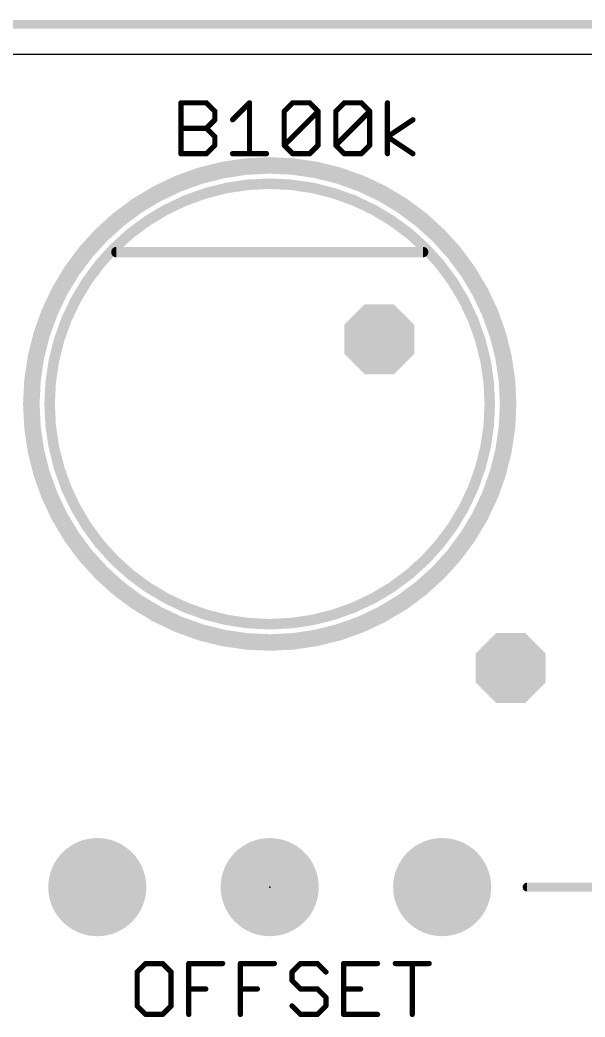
# Model space of a CAD drawing. Extents: x -2.2 to 51.7, y -0.4 to 51.
# Drawn here: x 21.46 to 29.65, y 36.53 to 50.98 of the extents above; entities that cross this region are included whole.
import ezdxf

# ---------------------------------------------------------------- set-up
doc = ezdxf.new("R2010")
doc.units = 0
for name, color, linetype in [('17', 94, 'CONTINUOUS'), ('18', 94, 'CONTINUOUS'), ('20', 178, 'CONTINUOUS'), ('21', 250, 'CONTINUOUS'), ('23', 178, 'CONTINUOUS'), ('253', 6, 'CONTINUOUS')]:
    doc.layers.add(name, color=color, linetype=linetype)

# ---------------------------------------------------------------- blocks, each defined once
blk = doc.blocks.new('ROUNDP')
at = {"const_width": 0.5}
blk.add_lwpolyline([(0, -0.25, 1), (0, 0.25, 1), (0, -0.25)], format="xyb", dxfattribs=at)
blk = doc.blocks.new('OCTAGONV')
at = {"const_width": 0.5}
blk.add_lwpolyline([(-0.25, -0.1036), (-0.25, 0.1036), (-0.1036, 0.25), (0.1036, 0.25), (0.25, 0.1036), (0.25, -0.1036), (0.1036, -0.25), (-0.1036, -0.25), (-0.25, -0.1036), (-0.25, 0.1036)], dxfattribs=at)

msp = doc.modelspace()

# ---------------------------------------------------------------- linework, layer by layer
at = {"layer": '20'}
msp.add_line((49.53, 50.4825), (0, 50.4825), dxfattribs=at)
at = {"layer": '21'}
for points, const_width in [([(30.0825, 50.9175), (20.0825, 50.9175)], 0.127), ([(23.7956, 49.0431), (23.7956, 49.7803)], 0.0762), ([(23.7956, 49.7803), (24.1642, 49.7803)], 0.0762), ([(24.1642, 49.7803), (24.2871, 49.6575)], 0.0762), ([(24.2871, 49.6575), (24.2871, 49.5346)], 0.0762), ([(24.544, 49.5346), (24.7898, 49.7803)], 0.0762), ([(24.7898, 49.7803), (24.7898, 49.0431)], 0.0762), ([(25.2924, 49.6575), (25.4153, 49.7803)], 0.0762), ([(25.2924, 49.166), (25.2924, 49.6575)], 0.0762), ([(25.2924, 49.166), (25.7839, 49.6575)], 0.0762), ([(25.4153, 49.7803), (25.661, 49.7803)], 0.0762), ([(25.661, 49.7803), (25.7839, 49.6575)], 0.0762), ([(25.7839, 49.6575), (25.7839, 49.166)], 0.0762), ([(26.0408, 49.6575), (26.1637, 49.7803)], 0.0762), ([(26.0408, 49.166), (26.0408, 49.6575)], 0.0762), ([(26.0408, 49.166), (26.5323, 49.6575)], 0.0762), ([(26.1637, 49.7803), (26.4095, 49.7803)], 0.0762), ([(26.4095, 49.7803), (26.5323, 49.6575)], 0.0762), ([(26.5323, 49.6575), (26.5323, 49.166)], 0.0762), ([(26.7893, 49.0431), (26.7893, 49.7803)], 0.0762), ([(24.2871, 49.5346), (24.1642, 49.4117)], 0.0762), ([(26.7893, 49.2888), (27.1579, 49.5346)], 0.0762), ([(23.7956, 49.4117), (24.1642, 49.4117)], 0.0762), ([(24.1642, 49.4117), (24.2871, 49.2888)], 0.0762), ([(24.2871, 49.2888), (24.2871, 49.166)], 0.0762), ([(27.1579, 49.0431), (26.7893, 49.2888)], 0.0762), ([(24.2871, 49.166), (24.1642, 49.0431)], 0.0762), ([(25.4153, 49.0431), (25.2924, 49.166)], 0.0762), ([(25.7839, 49.166), (25.661, 49.0431)], 0.0762), ([(26.1637, 49.0431), (26.0408, 49.166)], 0.0762), ([(26.5323, 49.166), (26.4095, 49.0431)], 0.0762), ([(24.1642, 49.0431), (23.7956, 49.0431)], 0.0762), ([(24.544, 49.0431), (25.0355, 49.0431)], 0.0762), ([(25.661, 49.0431), (25.4153, 49.0431)], 0.0762), ([(26.4095, 49.0431), (26.1637, 49.0431)], 0.0762), ([(22.86, 47.6175), (27.305, 47.6175)], 0.1524), ([(28.8125, 38.4175), (30.1625, 38.4175)], 0.127), ([(23.2835, 37.3103), (23.1606, 37.1875)], 0.0762), ([(23.5292, 37.3103), (23.2835, 37.3103)], 0.0762), ([(23.6521, 37.1875), (23.5292, 37.3103)], 0.0762), ([(23.909, 36.5731), (23.909, 37.3103)], 0.0762), ([(23.909, 37.3103), (24.4005, 37.3103)], 0.0762), ([(24.6574, 36.5731), (24.6574, 37.3103)], 0.0762), ([(24.6574, 37.3103), (25.1489, 37.3103)], 0.0762), ([(25.5287, 37.3103), (25.4058, 37.1875)], 0.0762), ([(25.7745, 37.3103), (25.5287, 37.3103)], 0.0762), ([(25.8973, 37.1875), (25.7745, 37.3103)], 0.0762), ([(26.6457, 37.3103), (26.1543, 37.3103)], 0.0762), ([(26.1543, 37.3103), (26.1543, 36.5731)], 0.0762), ([(26.9027, 37.3103), (27.3942, 37.3103)], 0.0762), ([(27.1484, 36.5731), (27.1484, 37.3103)], 0.0762), ([(23.1606, 37.1875), (23.1606, 36.696)], 0.0762), ([(23.6521, 36.696), (23.6521, 37.1875)], 0.0762), ([(25.4058, 37.1875), (25.4058, 37.0646)], 0.0762), ([(25.4058, 37.0646), (25.5287, 36.9417)], 0.0762), ([(23.909, 36.9417), (24.1548, 36.9417)], 0.0762), ([(24.6574, 36.9417), (24.9032, 36.9417)], 0.0762), ([(25.5287, 36.9417), (25.7745, 36.9417)], 0.0762), ([(25.7745, 36.9417), (25.8973, 36.8188)], 0.0762), ([(25.8973, 36.8188), (25.8973, 36.696)], 0.0762), ([(26.1543, 36.9417), (26.4, 36.9417)], 0.0762), ([(23.1606, 36.696), (23.2835, 36.5731)], 0.0762), ([(23.5292, 36.5731), (23.6521, 36.696)], 0.0762), ([(25.5287, 36.5731), (25.4058, 36.696)], 0.0762), ([(25.8973, 36.696), (25.7745, 36.5731)], 0.0762), ([(23.2835, 36.5731), (23.5292, 36.5731)], 0.0762), ([(25.7745, 36.5731), (25.5287, 36.5731)], 0.0762), ([(26.1543, 36.5731), (26.6457, 36.5731)], 0.0762)]:
    msp.add_lwpolyline(points, dxfattribs=dict(at, const_width=const_width))
for points, const_width in [([(23.8147, 49.7803, 1), (23.7766, 49.7803)], 0.0381), ([(23.7956, 49.7994, 1), (23.7956, 49.7613)], 0.0381), ([(24.1777, 49.7938, 1), (24.1507, 49.7669)], 0.0381), ([(24.1642, 49.7613, 1), (24.1642, 49.7994)], 0.0381), ([(24.3061, 49.6575, 1), (24.268, 49.6575)], 0.0381), ([(24.8088, 49.7803, 1), (24.7707, 49.7803)], 0.0381), ([(24.8032, 49.7669, 1), (24.7763, 49.7938)], 0.0381), ([(25.3115, 49.6575, 1), (25.2734, 49.6575)], 0.0381), ([(25.4153, 49.7994, 1), (25.4153, 49.7613)], 0.0381), ([(25.4288, 49.7669, 1), (25.4018, 49.7938)], 0.0381), ([(25.6745, 49.7938, 1), (25.6476, 49.7669)], 0.0381), ([(25.661, 49.7613, 1), (25.661, 49.7994)], 0.0381), ([(25.803, 49.6575, 1), (25.7649, 49.6575)], 0.0381), ([(25.7974, 49.644, 1), (25.7704, 49.6709)], 0.0381), ([(26.0599, 49.6575, 1), (26.0218, 49.6575)], 0.0381), ([(26.1637, 49.7994, 1), (26.1637, 49.7613)], 0.0381), ([(26.1772, 49.7669, 1), (26.1502, 49.7938)], 0.0381), ([(26.4229, 49.7938, 1), (26.396, 49.7669)], 0.0381), ([(26.4095, 49.7613, 1), (26.4095, 49.7994)], 0.0381), ([(26.5514, 49.6575, 1), (26.5133, 49.6575)], 0.0381), ([(26.5458, 49.644, 1), (26.5189, 49.6709)], 0.0381), ([(26.8083, 49.7803, 1), (26.7702, 49.7803)], 0.0381), ([(24.268, 49.5346, 1), (24.3061, 49.5346)], 0.0381), ([(24.2736, 49.644, 1), (24.3006, 49.6709)], 0.0381), ([(24.3006, 49.5211, 1), (24.2736, 49.5481)], 0.0381), ([(24.5305, 49.5481, 1), (24.5575, 49.5211)], 0.0381), ([(25.279, 49.6709, 1), (25.3059, 49.644)], 0.0381), ([(25.7704, 49.644, 1), (25.7974, 49.6709)], 0.0381), ([(26.0274, 49.6709, 1), (26.0543, 49.644)], 0.0381), ([(26.5189, 49.644, 1), (26.5458, 49.6709)], 0.0381), ([(27.1684, 49.5187, 1), (27.1473, 49.5504)], 0.0381), ([(23.7956, 49.4308, 1), (23.7956, 49.3927)], 0.0381), ([(24.1777, 49.4252, 1), (24.1507, 49.3982)], 0.0381), ([(24.1507, 49.4252, 1), (24.1777, 49.3982)], 0.0381), ([(24.1642, 49.3927, 1), (24.1642, 49.4308)], 0.0381), ([(24.3061, 49.2888, 1), (24.268, 49.2888)], 0.0381), ([(24.2736, 49.2754, 1), (24.3006, 49.3023)], 0.0381), ([(26.7998, 49.3047, 1), (26.7787, 49.273)], 0.0381), ([(26.7787, 49.3047, 1), (26.7998, 49.273)], 0.0381), ([(24.268, 49.166, 1), (24.3061, 49.166)], 0.0381), ([(24.3006, 49.1525, 1), (24.2736, 49.1794)], 0.0381), ([(25.2734, 49.166, 1), (25.3115, 49.166)], 0.0381), ([(25.3059, 49.1794, 1), (25.279, 49.1525)], 0.0381), ([(25.279, 49.1794, 1), (25.3059, 49.1525)], 0.0381), ([(25.7649, 49.166, 1), (25.803, 49.166)], 0.0381), ([(25.7974, 49.1525, 1), (25.7704, 49.1794)], 0.0381), ([(26.0218, 49.166, 1), (26.0599, 49.166)], 0.0381), ([(26.0543, 49.1794, 1), (26.0274, 49.1525)], 0.0381), ([(26.0274, 49.1794, 1), (26.0543, 49.1525)], 0.0381), ([(26.5133, 49.166, 1), (26.5514, 49.166)], 0.0381), ([(26.5458, 49.1525, 1), (26.5189, 49.1794)], 0.0381), ([(25.0825, 41.9175, 1), (25.0825, 48.9175, 1), (25.0825, 41.9175)], 0.1524), ([(23.7956, 49.0622, 1), (23.7956, 49.0241)], 0.0381), ([(23.7766, 49.0431, 1), (23.8147, 49.0431)], 0.0381), ([(24.1507, 49.0566, 1), (24.1777, 49.0296)], 0.0381), ([(24.1642, 49.0241, 1), (24.1642, 49.0622)], 0.0381), ([(24.544, 49.0622, 1), (24.544, 49.0241)], 0.0381), ([(24.7707, 49.0431, 1), (24.8088, 49.0431)], 0.0381), ([(25.0355, 49.0241, 1), (25.0355, 49.0622)], 0.0381), ([(25.4153, 49.0622, 1), (25.4153, 49.0241)], 0.0381), ([(25.4018, 49.0296, 1), (25.4288, 49.0566)], 0.0381), ([(25.6476, 49.0566, 1), (25.6745, 49.0296)], 0.0381), ([(25.661, 49.0241, 1), (25.661, 49.0622)], 0.0381), ([(26.1637, 49.0622, 1), (26.1637, 49.0241)], 0.0381), ([(26.1502, 49.0296, 1), (26.1772, 49.0566)], 0.0381), ([(26.396, 49.0566, 1), (26.4229, 49.0296)], 0.0381), ([(26.4095, 49.0241, 1), (26.4095, 49.0622)], 0.0381), ([(26.7702, 49.0431, 1), (26.8083, 49.0431)], 0.0381), ([(27.1473, 49.0272, 1), (27.1684, 49.059)], 0.0381), ([(25.0825, 42.2267, 1), (25.0825, 48.6083, 1), (25.0825, 42.2267)], 0.1524), ([(22.86, 47.6556, 1), (22.86, 47.5794)], 0.0762), ([(27.305, 47.5794, 1), (27.305, 47.6556)], 0.0762), ([(28.8125, 38.4493, 1), (28.8125, 38.3858)], 0.0635), ([(23.2835, 37.3294, 1), (23.2835, 37.2913)], 0.0381), ([(23.2969, 37.2969, 1), (23.27, 37.3238)], 0.0381), ([(23.5427, 37.3238, 1), (23.5157, 37.2969)], 0.0381), ([(23.5292, 37.2913, 1), (23.5292, 37.3294)], 0.0381), ([(23.909, 37.3294, 1), (23.909, 37.2913)], 0.0381), ([(23.9281, 37.3103, 1), (23.89, 37.3103)], 0.0381), ([(24.4005, 37.2913, 1), (24.4005, 37.3294)], 0.0381), ([(24.6574, 37.3294, 1), (24.6574, 37.2913)], 0.0381), ([(24.6765, 37.3103, 1), (24.6384, 37.3103)], 0.0381), ([(25.1489, 37.2913, 1), (25.1489, 37.3294)], 0.0381), ([(25.5287, 37.3294, 1), (25.5287, 37.2913)], 0.0381), ([(25.5422, 37.2969, 1), (25.5152, 37.3238)], 0.0381), ([(25.7879, 37.3238, 1), (25.761, 37.2969)], 0.0381), ([(25.7745, 37.2913, 1), (25.7745, 37.3294)], 0.0381), ([(26.1543, 37.3294, 1), (26.1543, 37.2913)], 0.0381), ([(26.1733, 37.3103, 1), (26.1352, 37.3103)], 0.0381), ([(26.6457, 37.2913, 1), (26.6457, 37.3294)], 0.0381), ([(26.9027, 37.3294, 1), (26.9027, 37.2913)], 0.0381), ([(27.1675, 37.3103, 1), (27.1294, 37.3103)], 0.0381), ([(27.3942, 37.2913, 1), (27.3942, 37.3294)], 0.0381), ([(23.1471, 37.2009, 1), (23.1741, 37.174)], 0.0381), ([(23.1797, 37.1875, 1), (23.1416, 37.1875)], 0.0381), ([(23.6711, 37.1875, 1), (23.633, 37.1875)], 0.0381), ([(23.6386, 37.174, 1), (23.6656, 37.2009)], 0.0381), ([(25.4249, 37.1875, 1), (25.3868, 37.1875)], 0.0381), ([(25.3924, 37.2009, 1), (25.4193, 37.174)], 0.0381), ([(25.8839, 37.174, 1), (25.9108, 37.2009)], 0.0381), ([(25.4193, 37.0781, 1), (25.3924, 37.0511)], 0.0381), ([(25.3868, 37.0646, 1), (25.4249, 37.0646)], 0.0381), ([(23.909, 36.9608, 1), (23.909, 36.9227)], 0.0381), ([(24.1548, 36.9227, 1), (24.1548, 36.9608)], 0.0381), ([(24.6574, 36.9608, 1), (24.6574, 36.9227)], 0.0381), ([(24.9032, 36.9227, 1), (24.9032, 36.9608)], 0.0381), ([(25.5287, 36.9608, 1), (25.5287, 36.9227)], 0.0381), ([(25.5152, 36.9282, 1), (25.5422, 36.9552)], 0.0381), ([(25.7879, 36.9552, 1), (25.761, 36.9282)], 0.0381), ([(25.7745, 36.9227, 1), (25.7745, 36.9608)], 0.0381), ([(25.9164, 36.8188, 1), (25.8783, 36.8188)], 0.0381), ([(25.8839, 36.8054, 1), (25.9108, 36.8323)], 0.0381), ([(26.1543, 36.9608, 1), (26.1543, 36.9227)], 0.0381), ([(26.4, 36.9227, 1), (26.4, 36.9608)], 0.0381), ([(23.1741, 36.7094, 1), (23.1471, 36.6825)], 0.0381), ([(23.1416, 36.696, 1), (23.1797, 36.696)], 0.0381), ([(23.633, 36.696, 1), (23.6711, 36.696)], 0.0381), ([(23.6656, 36.6825, 1), (23.6386, 36.7094)], 0.0381), ([(25.4193, 36.7094, 1), (25.3924, 36.6825)], 0.0381), ([(25.8783, 36.696, 1), (25.9164, 36.696)], 0.0381), ([(25.9108, 36.6825, 1), (25.8839, 36.7094)], 0.0381), ([(23.2835, 36.5922, 1), (23.2835, 36.5541)], 0.0381), ([(23.27, 36.5596, 1), (23.2969, 36.5866)], 0.0381), ([(23.5157, 36.5866, 1), (23.5427, 36.5596)], 0.0381), ([(23.5292, 36.5541, 1), (23.5292, 36.5922)], 0.0381), ([(23.89, 36.5731, 1), (23.9281, 36.5731)], 0.0381), ([(24.6384, 36.5731, 1), (24.6765, 36.5731)], 0.0381), ([(25.5287, 36.5922, 1), (25.5287, 36.5541)], 0.0381), ([(25.5152, 36.5596, 1), (25.5422, 36.5866)], 0.0381), ([(25.761, 36.5866, 1), (25.7879, 36.5596)], 0.0381), ([(25.7745, 36.5541, 1), (25.7745, 36.5922)], 0.0381), ([(26.1543, 36.5922, 1), (26.1543, 36.5541)], 0.0381), ([(26.1352, 36.5731, 1), (26.1733, 36.5731)], 0.0381), ([(26.6457, 36.5541, 1), (26.6457, 36.5922)], 0.0381), ([(27.1294, 36.5731, 1), (27.1675, 36.5731)], 0.0381)]:
    msp.add_lwpolyline(points, format="xyb", dxfattribs=dict(at, const_width=const_width))
at = {"layer": '23'}
msp.add_point((25.0825, 38.4175), dxfattribs=at)
at = {"layer": '253', "const_width": 0.127}
msp.add_lwpolyline([(25.0825, 42.0175, 1), (25.0825, 48.8175, 1), (25.0825, 42.0175)], format="xyb", dxfattribs=at)

# ---------------------------------------------------------------- block references
at = {"layer": '17', "xscale": 1.4224, "yscale": 1.4224, "rotation": 180}
for p in [(22.5825, 38.4175), (22.5825, 38.4175), (25.0825, 38.4175), (25.0825, 38.4175), (27.5825, 38.4175), (27.5825, 38.4175)]:
    msp.add_blockref('ROUNDP', p, dxfattribs=at)
at = {"layer": '18', "xscale": 1.016, "yscale": 1.016}
for p in [(26.67, 46.355), (28.575, 41.5925)]:
    msp.add_blockref('OCTAGONV', p, dxfattribs=at)

doc.saveas('drawing.dxf')
